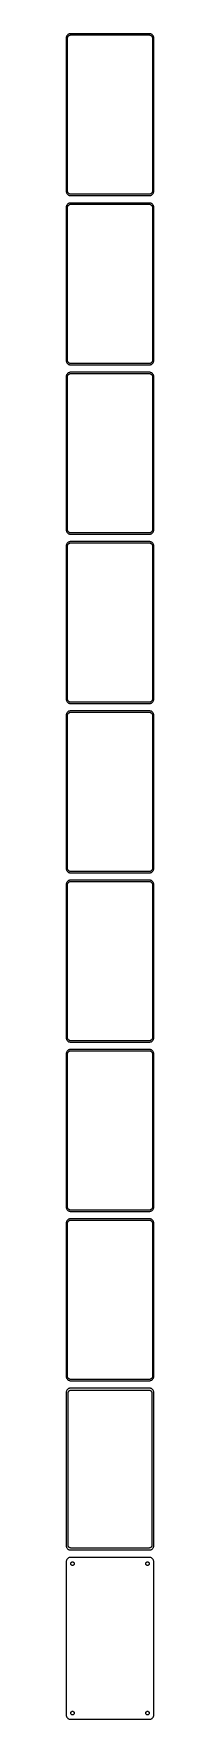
# Model space of a CAD drawing. Header units: metres. Extents: x -52 to 52, y 1943 to 3973.
import ezdxf

# ---------------------------------------------------------------- set-up
doc = ezdxf.new("R2010")
doc.units = ezdxf.units.M

msp = doc.modelspace()

# ---------------------------------------------------------------- linework, layer by layer
for p, q in [((-52.4606, 3969.13), (-52.5, 3968.5)), ((-52.5, 3968.5), (-52.5, 3783.5)), ((-52.3429, 3969.74), (-52.4606, 3969.13)), ((-52.1489, 3970.34), (-52.3429, 3969.74)), ((-51.8815, 3970.91), (-52.1489, 3970.34)), ((-51.5451, 3971.44), (-51.8815, 3970.91)), ((-51.1448, 3971.92), (-51.5451, 3971.44)), ((-50.6871, 3972.35), (-51.1448, 3971.92)), ((-51, 3968), (-50.9685, 3968.5)), ((-51, 3784), (-51, 3968)), ((-50.9685, 3968.5), (-50.8743, 3968.99)), ((-50.8743, 3968.99), (-50.7191, 3969.47)), ((-50.7191, 3969.47), (-50.5052, 3969.93)), ((-50.1791, 3972.72), (-50.6871, 3972.35)), ((-50.5052, 3969.93), (-50.2361, 3970.35)), ((-50.2361, 3970.35), (-49.9159, 3970.74)), ((-49.6289, 3973.02), (-50.1791, 3972.72)), ((-49.9159, 3970.74), (-49.5497, 3971.08)), ((-49.0451, 3973.26), (-49.6289, 3973.02)), ((-49.5497, 3971.08), (-49.1433, 3971.38)), ((-49.1433, 3971.38), (-48.7031, 3971.62)), ((-48.4369, 3973.41), (-49.0451, 3973.26)), ((-48.7031, 3971.62), (-48.2361, 3971.8)), ((-47.8139, 3973.49), (-48.4369, 3973.41)), ((-48.2361, 3971.8), (-47.7495, 3971.93)), ((47.8139, 3973.49), (-47.8139, 3973.49)), ((-47.7495, 3971.93), (-47.2512, 3971.99)), ((-47.2512, 3971.99), (47.2512, 3971.99)), ((47.2512, 3971.99), (47.7495, 3971.93)), ((47.7495, 3971.93), (48.2361, 3971.8)), ((48.4369, 3973.41), (47.8139, 3973.49)), ((48.2361, 3971.8), (48.7031, 3971.62)), ((49.0451, 3973.26), (48.4369, 3973.41)), ((48.7031, 3971.62), (49.1433, 3971.38)), ((49.6289, 3973.02), (49.0451, 3973.26)), ((49.1433, 3971.38), (49.5497, 3971.08)), ((49.5497, 3971.08), (49.9159, 3970.74)), ((50.1791, 3972.72), (49.6289, 3973.02)), ((49.9159, 3970.74), (50.2361, 3970.35)), ((50.6871, 3972.35), (50.1791, 3972.72)), ((50.2361, 3970.35), (50.5052, 3969.93)), ((50.5052, 3969.93), (50.7191, 3969.47)), ((51.1448, 3971.92), (50.6871, 3972.35)), ((50.7191, 3969.47), (50.8743, 3968.99)), ((50.8743, 3968.99), (50.9685, 3968.5)), ((50.9685, 3968.5), (51, 3968)), ((51, 3968), (51, 3784)), ((51.5451, 3971.44), (51.1448, 3971.92)), ((51.8815, 3970.91), (51.5451, 3971.44)), ((52.1489, 3970.34), (51.8815, 3970.91)), ((52.3429, 3969.74), (52.1489, 3970.34)), ((52.4606, 3969.13), (52.3429, 3969.74)), ((52.5, 3968.5), (52.4606, 3969.13)), ((52.5, 3783.5), (52.5, 3968.5)), ((-52.5, 3783.5), (-52.4606, 3782.87)), ((-52.4606, 3782.87), (-52.3429, 3782.26)), ((-52.3429, 3782.26), (-52.1489, 3781.66)), ((-52.1489, 3781.66), (-51.8815, 3781.09)), ((-51.8815, 3781.09), (-51.5451, 3780.56)), ((-51.5451, 3780.56), (-51.1448, 3780.08)), ((-51.1448, 3780.08), (-50.6871, 3779.65)), ((-50.9685, 3783.5), (-51, 3784)), ((-50.8743, 3783.01), (-50.9685, 3783.5)), ((-50.7191, 3782.53), (-50.8743, 3783.01)), ((-50.5052, 3782.07), (-50.7191, 3782.53)), ((-50.6871, 3779.65), (-50.1791, 3779.28)), ((-50.2361, 3781.65), (-50.5052, 3782.07)), ((-49.9159, 3781.26), (-50.2361, 3781.65)), ((-50.1791, 3779.28), (-49.6289, 3778.98)), ((-49.5497, 3780.92), (-49.9159, 3781.26)), ((-49.6289, 3778.98), (-49.0451, 3778.74)), ((-49.1433, 3780.62), (-49.5497, 3780.92)), ((-48.7031, 3780.38), (-49.1433, 3780.62)), ((-49.0451, 3778.74), (-48.4369, 3778.59)), ((-48.2361, 3780.2), (-48.7031, 3780.38)), ((-48.4369, 3778.59), (-47.8139, 3778.51)), ((-47.7495, 3780.07), (-48.2361, 3780.2)), ((-47.8139, 3778.51), (47.8139, 3778.51)), ((-47.2512, 3780.01), (-47.7495, 3780.07)), ((47.2512, 3780.01), (-47.2512, 3780.01)), ((47.7495, 3780.07), (47.2512, 3780.01)), ((48.2361, 3780.2), (47.7495, 3780.07)), ((47.8139, 3778.51), (48.4369, 3778.59)), ((48.7031, 3780.38), (48.2361, 3780.2)), ((48.4369, 3778.59), (49.0451, 3778.74)), ((49.1433, 3780.62), (48.7031, 3780.38)), ((49.0451, 3778.74), (49.6289, 3778.98)), ((49.5497, 3780.92), (49.1433, 3780.62)), ((49.9159, 3781.26), (49.5497, 3780.92)), ((49.6289, 3778.98), (50.1791, 3779.28)), ((50.2361, 3781.65), (49.9159, 3781.26)), ((50.1791, 3779.28), (50.6871, 3779.65)), ((50.5052, 3782.07), (50.2361, 3781.65)), ((50.7191, 3782.53), (50.5052, 3782.07)), ((50.6871, 3779.65), (51.1448, 3780.08)), ((50.8743, 3783.01), (50.7191, 3782.53)), ((50.9685, 3783.5), (50.8743, 3783.01)), ((51, 3784), (50.9685, 3783.5)), ((51.1448, 3780.08), (51.5451, 3780.56)), ((51.5451, 3780.56), (51.8815, 3781.09)), ((51.8815, 3781.09), (52.1489, 3781.66)), ((52.1489, 3781.66), (52.3429, 3782.26)), ((52.3429, 3782.26), (52.4606, 3782.87)), ((52.4606, 3782.87), (52.5, 3783.5)), ((-52.4606, 3765.13), (-52.5, 3764.5)), ((-52.5, 3764.5), (-52.5, 3579.5)), ((-52.3429, 3765.74), (-52.4606, 3765.13)), ((-52.1489, 3766.34), (-52.3429, 3765.74)), ((-51.8815, 3766.91), (-52.1489, 3766.34)), ((-51.5451, 3767.44), (-51.8815, 3766.91)), ((-51.1448, 3767.92), (-51.5451, 3767.44)), ((-50.6871, 3768.35), (-51.1448, 3767.92)), ((-51, 3764), (-50.9685, 3764.5)), ((-51, 3580), (-51, 3764)), ((-50.9685, 3764.5), (-50.8743, 3764.99)), ((-50.8743, 3764.99), (-50.7191, 3765.47)), ((-50.7191, 3765.47), (-50.5052, 3765.93)), ((-50.1791, 3768.72), (-50.6871, 3768.35)), ((-50.5052, 3765.93), (-50.2361, 3766.35)), ((-50.2361, 3766.35), (-49.9159, 3766.74)), ((-49.6289, 3769.02), (-50.1791, 3768.72)), ((-49.9159, 3766.74), (-49.5497, 3767.08)), ((-49.0451, 3769.26), (-49.6289, 3769.02)), ((-49.5497, 3767.08), (-49.1433, 3767.38)), ((-49.1433, 3767.38), (-48.7031, 3767.62)), ((-48.4369, 3769.41), (-49.0451, 3769.26)), ((-48.7031, 3767.62), (-48.2361, 3767.8)), ((-47.8139, 3769.49), (-48.4369, 3769.41)), ((-48.2361, 3767.8), (-47.7495, 3767.93)), ((47.8139, 3769.49), (-47.8139, 3769.49)), ((-47.7495, 3767.93), (-47.2512, 3767.99)), ((-47.2512, 3767.99), (47.2512, 3767.99)), ((47.2512, 3767.99), (47.7495, 3767.93)), ((47.7495, 3767.93), (48.2361, 3767.8)), ((48.4369, 3769.41), (47.8139, 3769.49)), ((48.2361, 3767.8), (48.7031, 3767.62)), ((49.0451, 3769.26), (48.4369, 3769.41)), ((48.7031, 3767.62), (49.1433, 3767.38)), ((49.6289, 3769.02), (49.0451, 3769.26)), ((49.1433, 3767.38), (49.5497, 3767.08)), ((49.5497, 3767.08), (49.9159, 3766.74)), ((50.1791, 3768.72), (49.6289, 3769.02)), ((49.9159, 3766.74), (50.2361, 3766.35)), ((50.6871, 3768.35), (50.1791, 3768.72)), ((50.2361, 3766.35), (50.5052, 3765.93)), ((50.5052, 3765.93), (50.7191, 3765.47)), ((51.1448, 3767.92), (50.6871, 3768.35)), ((50.7191, 3765.47), (50.8743, 3764.99)), ((50.8743, 3764.99), (50.9685, 3764.5)), ((50.9685, 3764.5), (51, 3764)), ((51, 3764), (51, 3580)), ((51.5451, 3767.44), (51.1448, 3767.92)), ((51.8815, 3766.91), (51.5451, 3767.44)), ((52.1489, 3766.34), (51.8815, 3766.91)), ((52.3429, 3765.74), (52.1489, 3766.34)), ((52.4606, 3765.13), (52.3429, 3765.74)), ((52.5, 3764.5), (52.4606, 3765.13)), ((52.5, 3579.5), (52.5, 3764.5)), ((-52.5, 3579.5), (-52.4606, 3578.87)), ((-52.4606, 3578.87), (-52.3429, 3578.26)), ((-52.3429, 3578.26), (-52.1489, 3577.66)), ((-52.1489, 3577.66), (-51.8815, 3577.09)), ((-51.8815, 3577.09), (-51.5451, 3576.56)), ((-51.5451, 3576.56), (-51.1448, 3576.08)), ((-51.1448, 3576.08), (-50.6871, 3575.65)), ((-50.9685, 3579.5), (-51, 3580)), ((-50.8743, 3579.01), (-50.9685, 3579.5)), ((-50.7191, 3578.53), (-50.8743, 3579.01)), ((-50.5052, 3578.07), (-50.7191, 3578.53)), ((-50.6871, 3575.65), (-50.1791, 3575.28)), ((-50.2361, 3577.65), (-50.5052, 3578.07)), ((-49.9159, 3577.26), (-50.2361, 3577.65)), ((-50.1791, 3575.28), (-49.6289, 3574.98)), ((-49.5497, 3576.92), (-49.9159, 3577.26)), ((-49.6289, 3574.98), (-49.0451, 3574.74)), ((-49.1433, 3576.62), (-49.5497, 3576.92)), ((-48.7031, 3576.38), (-49.1433, 3576.62)), ((-49.0451, 3574.74), (-48.4369, 3574.59)), ((-48.2361, 3576.2), (-48.7031, 3576.38)), ((-48.4369, 3574.59), (-47.8139, 3574.51)), ((-47.7495, 3576.07), (-48.2361, 3576.2)), ((-47.2512, 3576.01), (-47.7495, 3576.07)), ((47.2512, 3576.01), (-47.2512, 3576.01)), ((47.7495, 3576.07), (47.2512, 3576.01)), ((48.2361, 3576.2), (47.7495, 3576.07)), ((47.8139, 3574.51), (48.4369, 3574.59)), ((48.7031, 3576.38), (48.2361, 3576.2)), ((48.4369, 3574.59), (49.0451, 3574.74)), ((49.1433, 3576.62), (48.7031, 3576.38)), ((49.0451, 3574.74), (49.6289, 3574.98)), ((49.5497, 3576.92), (49.1433, 3576.62)), ((49.9159, 3577.26), (49.5497, 3576.92)), ((49.6289, 3574.98), (50.1791, 3575.28)), ((50.2361, 3577.65), (49.9159, 3577.26)), ((50.1791, 3575.28), (50.6871, 3575.65)), ((50.5052, 3578.07), (50.2361, 3577.65)), ((50.7191, 3578.53), (50.5052, 3578.07)), ((50.6871, 3575.65), (51.1448, 3576.08)), ((50.8743, 3579.01), (50.7191, 3578.53)), ((50.9685, 3579.5), (50.8743, 3579.01)), ((51, 3580), (50.9685, 3579.5)), ((51.1448, 3576.08), (51.5451, 3576.56)), ((51.5451, 3576.56), (51.8815, 3577.09)), ((51.8815, 3577.09), (52.1489, 3577.66)), ((52.1489, 3577.66), (52.3429, 3578.26)), ((52.3429, 3578.26), (52.4606, 3578.87)), ((52.4606, 3578.87), (52.5, 3579.5)), ((-52.4606, 3561.13), (-52.5, 3560.5)), ((-52.5, 3560.5), (-52.5, 3375.5)), ((-52.3429, 3561.74), (-52.4606, 3561.13)), ((-52.1489, 3562.34), (-52.3429, 3561.74)), ((-51.8815, 3562.91), (-52.1489, 3562.34)), ((-51.5451, 3563.44), (-51.8815, 3562.91)), ((-51.1448, 3563.92), (-51.5451, 3563.44)), ((-50.6871, 3564.35), (-51.1448, 3563.92)), ((-51, 3560), (-50.9685, 3560.5)), ((-51, 3376), (-51, 3560)), ((-50.9685, 3560.5), (-50.8743, 3560.99)), ((-50.8743, 3560.99), (-50.7191, 3561.47)), ((-50.7191, 3561.47), (-50.5052, 3561.93)), ((-50.1791, 3564.72), (-50.6871, 3564.35)), ((-50.5052, 3561.93), (-50.2361, 3562.35)), ((-50.2361, 3562.35), (-49.9159, 3562.74)), ((-49.6289, 3565.02), (-50.1791, 3564.72)), ((-49.9159, 3562.74), (-49.5497, 3563.08)), ((-49.0451, 3565.26), (-49.6289, 3565.02)), ((-49.5497, 3563.08), (-49.1433, 3563.38)), ((-49.1433, 3563.38), (-48.7031, 3563.62)), ((-48.4369, 3565.41), (-49.0451, 3565.26)), ((-48.7031, 3563.62), (-48.2361, 3563.8)), ((-47.8139, 3565.49), (-48.4369, 3565.41)), ((-48.2361, 3563.8), (-47.7495, 3563.93)), ((-47.8139, 3574.51), (47.8139, 3574.51)), ((47.8139, 3565.49), (-47.8139, 3565.49)), ((-47.7495, 3563.93), (-47.2512, 3563.99)), ((-47.2512, 3563.99), (47.2512, 3563.99)), ((47.2512, 3563.99), (47.7495, 3563.93)), ((47.7495, 3563.93), (48.2361, 3563.8)), ((48.4369, 3565.41), (47.8139, 3565.49)), ((48.2361, 3563.8), (48.7031, 3563.62)), ((49.0451, 3565.26), (48.4369, 3565.41)), ((48.7031, 3563.62), (49.1433, 3563.38)), ((49.6289, 3565.02), (49.0451, 3565.26)), ((49.1433, 3563.38), (49.5497, 3563.08)), ((49.5497, 3563.08), (49.9159, 3562.74)), ((50.1791, 3564.72), (49.6289, 3565.02)), ((49.9159, 3562.74), (50.2361, 3562.35)), ((50.6871, 3564.35), (50.1791, 3564.72)), ((50.2361, 3562.35), (50.5052, 3561.93)), ((50.5052, 3561.93), (50.7191, 3561.47)), ((51.1448, 3563.92), (50.6871, 3564.35)), ((50.7191, 3561.47), (50.8743, 3560.99)), ((50.8743, 3560.99), (50.9685, 3560.5)), ((50.9685, 3560.5), (51, 3560)), ((51, 3560), (51, 3376)), ((51.5451, 3563.44), (51.1448, 3563.92)), ((51.8815, 3562.91), (51.5451, 3563.44)), ((52.1489, 3562.34), (51.8815, 3562.91)), ((52.3429, 3561.74), (52.1489, 3562.34)), ((52.4606, 3561.13), (52.3429, 3561.74)), ((52.5, 3560.5), (52.4606, 3561.13)), ((52.5, 3375.5), (52.5, 3560.5)), ((-52.5, 3375.5), (-52.4606, 3374.87)), ((-52.4606, 3374.87), (-52.3429, 3374.26)), ((-52.3429, 3374.26), (-52.1489, 3373.66)), ((-52.1489, 3373.66), (-51.8815, 3373.09)), ((-51.8815, 3373.09), (-51.5451, 3372.56)), ((-51.5451, 3372.56), (-51.1448, 3372.08)), ((-51.1448, 3372.08), (-50.6871, 3371.65)), ((-50.9685, 3375.5), (-51, 3376)), ((-50.8743, 3375.01), (-50.9685, 3375.5)), ((-50.7191, 3374.53), (-50.8743, 3375.01)), ((-50.5052, 3374.07), (-50.7191, 3374.53)), ((-50.6871, 3371.65), (-50.1791, 3371.28)), ((-50.2361, 3373.65), (-50.5052, 3374.07)), ((-49.9159, 3373.26), (-50.2361, 3373.65)), ((-49.5497, 3372.92), (-49.9159, 3373.26)), ((-49.1433, 3372.62), (-49.5497, 3372.92)), ((-48.7031, 3372.38), (-49.1433, 3372.62)), ((-48.2361, 3372.2), (-48.7031, 3372.38)), ((-47.7495, 3372.07), (-48.2361, 3372.2)), ((-47.2512, 3372.01), (-47.7495, 3372.07)), ((47.2512, 3372.01), (-47.2512, 3372.01)), ((47.7495, 3372.07), (47.2512, 3372.01)), ((48.2361, 3372.2), (47.7495, 3372.07)), ((48.7031, 3372.38), (48.2361, 3372.2)), ((49.1433, 3372.62), (48.7031, 3372.38)), ((49.5497, 3372.92), (49.1433, 3372.62)), ((49.9159, 3373.26), (49.5497, 3372.92)), ((50.2361, 3373.65), (49.9159, 3373.26)), ((50.1791, 3371.28), (50.6871, 3371.65)), ((50.5052, 3374.07), (50.2361, 3373.65)), ((50.7191, 3374.53), (50.5052, 3374.07)), ((50.6871, 3371.65), (51.1448, 3372.08)), ((50.8743, 3375.01), (50.7191, 3374.53)), ((50.9685, 3375.5), (50.8743, 3375.01)), ((51, 3376), (50.9685, 3375.5)), ((51.1448, 3372.08), (51.5451, 3372.56)), ((51.5451, 3372.56), (51.8815, 3373.09)), ((51.8815, 3373.09), (52.1489, 3373.66)), ((52.1489, 3373.66), (52.3429, 3374.26)), ((52.3429, 3374.26), (52.4606, 3374.87)), ((52.4606, 3374.87), (52.5, 3375.5)), ((-52.4606, 3357.13), (-52.5, 3356.5)), ((-52.5, 3356.5), (-52.5, 3171.5)), ((-52.3429, 3357.74), (-52.4606, 3357.13)), ((-52.1489, 3358.34), (-52.3429, 3357.74)), ((-51.8815, 3358.91), (-52.1489, 3358.34)), ((-51.5451, 3359.44), (-51.8815, 3358.91)), ((-51.1448, 3359.92), (-51.5451, 3359.44)), ((-50.6871, 3360.35), (-51.1448, 3359.92)), ((-51, 3356), (-50.9685, 3356.5)), ((-51, 3172), (-51, 3356)), ((-50.9685, 3356.5), (-50.8743, 3356.99)), ((-50.8743, 3356.99), (-50.7191, 3357.47)), ((-50.7191, 3357.47), (-50.5052, 3357.93)), ((-50.1791, 3360.72), (-50.6871, 3360.35)), ((-50.5052, 3357.93), (-50.2361, 3358.35)), ((-50.2361, 3358.35), (-49.9159, 3358.74)), ((-50.1791, 3371.28), (-49.6289, 3370.98)), ((-49.6289, 3361.02), (-50.1791, 3360.72)), ((-49.9159, 3358.74), (-49.5497, 3359.08)), ((-49.6289, 3370.98), (-49.0451, 3370.74)), ((-49.0451, 3361.26), (-49.6289, 3361.02)), ((-49.5497, 3359.08), (-49.1433, 3359.38)), ((-49.1433, 3359.38), (-48.7031, 3359.62)), ((-49.0451, 3370.74), (-48.4369, 3370.59)), ((-48.4369, 3361.41), (-49.0451, 3361.26)), ((-48.7031, 3359.62), (-48.2361, 3359.8)), ((-48.4369, 3370.59), (-47.8139, 3370.51)), ((-47.8139, 3361.49), (-48.4369, 3361.41)), ((-48.2361, 3359.8), (-47.7495, 3359.93)), ((-47.8139, 3370.51), (47.8139, 3370.51)), ((47.8139, 3361.49), (-47.8139, 3361.49)), ((-47.7495, 3359.93), (-47.2512, 3359.99)), ((-47.2512, 3359.99), (47.2512, 3359.99)), ((47.2512, 3359.99), (47.7495, 3359.93)), ((47.7495, 3359.93), (48.2361, 3359.8)), ((47.8139, 3370.51), (48.4369, 3370.59)), ((48.4369, 3361.41), (47.8139, 3361.49)), ((48.2361, 3359.8), (48.7031, 3359.62)), ((48.4369, 3370.59), (49.0451, 3370.74)), ((49.0451, 3361.26), (48.4369, 3361.41)), ((48.7031, 3359.62), (49.1433, 3359.38)), ((49.0451, 3370.74), (49.6289, 3370.98)), ((49.6289, 3361.02), (49.0451, 3361.26)), ((49.1433, 3359.38), (49.5497, 3359.08)), ((49.5497, 3359.08), (49.9159, 3358.74)), ((49.6289, 3370.98), (50.1791, 3371.28)), ((50.1791, 3360.72), (49.6289, 3361.02)), ((49.9159, 3358.74), (50.2361, 3358.35)), ((50.6871, 3360.35), (50.1791, 3360.72)), ((50.2361, 3358.35), (50.5052, 3357.93)), ((50.5052, 3357.93), (50.7191, 3357.47)), ((51.1448, 3359.92), (50.6871, 3360.35)), ((50.7191, 3357.47), (50.8743, 3356.99)), ((50.8743, 3356.99), (50.9685, 3356.5)), ((50.9685, 3356.5), (51, 3356)), ((51, 3356), (51, 3172)), ((51.5451, 3359.44), (51.1448, 3359.92)), ((51.8815, 3358.91), (51.5451, 3359.44)), ((52.1489, 3358.34), (51.8815, 3358.91)), ((52.3429, 3357.74), (52.1489, 3358.34)), ((52.4606, 3357.13), (52.3429, 3357.74)), ((52.5, 3356.5), (52.4606, 3357.13)), ((52.5, 3171.5), (52.5, 3356.5)), ((-52.5, 3171.5), (-52.4606, 3170.87)), ((-52.4606, 3170.87), (-52.3429, 3170.26)), ((-52.3429, 3170.26), (-52.1489, 3169.66)), ((-52.1489, 3169.66), (-51.8815, 3169.09)), ((-51.8815, 3169.09), (-51.5451, 3168.56)), ((-51.5451, 3168.56), (-51.1448, 3168.08)), ((-50.9685, 3171.5), (-51, 3172)), ((-50.8743, 3171.01), (-50.9685, 3171.5)), ((-50.7191, 3170.53), (-50.8743, 3171.01)), ((-50.5052, 3170.07), (-50.7191, 3170.53)), ((-50.2361, 3169.65), (-50.5052, 3170.07)), ((-49.9159, 3169.26), (-50.2361, 3169.65)), ((-49.5497, 3168.92), (-49.9159, 3169.26)), ((-49.1433, 3168.62), (-49.5497, 3168.92)), ((-48.7031, 3168.38), (-49.1433, 3168.62)), ((-48.2361, 3168.2), (-48.7031, 3168.38)), ((48.7031, 3168.38), (48.2361, 3168.2)), ((49.1433, 3168.62), (48.7031, 3168.38)), ((49.5497, 3168.92), (49.1433, 3168.62)), ((49.9159, 3169.26), (49.5497, 3168.92)), ((50.2361, 3169.65), (49.9159, 3169.26)), ((50.5052, 3170.07), (50.2361, 3169.65)), ((50.7191, 3170.53), (50.5052, 3170.07)), ((50.8743, 3171.01), (50.7191, 3170.53)), ((50.9685, 3171.5), (50.8743, 3171.01)), ((51, 3172), (50.9685, 3171.5)), ((51.1448, 3168.08), (51.5451, 3168.56)), ((51.5451, 3168.56), (51.8815, 3169.09)), ((51.8815, 3169.09), (52.1489, 3169.66)), ((52.1489, 3169.66), (52.3429, 3170.26)), ((52.3429, 3170.26), (52.4606, 3170.87)), ((52.4606, 3170.87), (52.5, 3171.5)), ((-52.4606, 3153.13), (-52.5, 3152.5)), ((-52.5, 3152.5), (-52.5, 2967.5)), ((-52.3429, 3153.74), (-52.4606, 3153.13)), ((-52.1489, 3154.34), (-52.3429, 3153.74)), ((-51.8815, 3154.91), (-52.1489, 3154.34)), ((-51.5451, 3155.44), (-51.8815, 3154.91)), ((-51.1448, 3155.92), (-51.5451, 3155.44)), ((-51.1448, 3168.08), (-50.6871, 3167.65)), ((-50.6871, 3156.35), (-51.1448, 3155.92)), ((-51, 3152), (-50.9685, 3152.5)), ((-51, 2968), (-51, 3152)), ((-50.9685, 3152.5), (-50.8743, 3152.99)), ((-50.8743, 3152.99), (-50.7191, 3153.47)), ((-50.7191, 3153.47), (-50.5052, 3153.93)), ((-50.6871, 3167.65), (-50.1791, 3167.28)), ((-50.1791, 3156.72), (-50.6871, 3156.35)), ((-50.5052, 3153.93), (-50.2361, 3154.35)), ((-50.2361, 3154.35), (-49.9159, 3154.74)), ((-50.1791, 3167.28), (-49.6289, 3166.98)), ((-49.6289, 3157.02), (-50.1791, 3156.72)), ((-49.9159, 3154.74), (-49.5497, 3155.08)), ((-49.6289, 3166.98), (-49.0451, 3166.74)), ((-49.0451, 3157.26), (-49.6289, 3157.02)), ((-49.5497, 3155.08), (-49.1433, 3155.38)), ((-49.1433, 3155.38), (-48.7031, 3155.62)), ((-49.0451, 3166.74), (-48.4369, 3166.59)), ((-48.4369, 3157.41), (-49.0451, 3157.26)), ((-48.7031, 3155.62), (-48.2361, 3155.8)), ((-48.4369, 3166.59), (-47.8139, 3166.51)), ((-47.8139, 3157.49), (-48.4369, 3157.41)), ((-47.7495, 3168.07), (-48.2361, 3168.2)), ((-48.2361, 3155.8), (-47.7495, 3155.93)), ((-47.8139, 3166.51), (47.8139, 3166.51)), ((47.8139, 3157.49), (-47.8139, 3157.49)), ((-47.2512, 3168.01), (-47.7495, 3168.07)), ((-47.7495, 3155.93), (-47.2512, 3155.99)), ((47.2512, 3168.01), (-47.2512, 3168.01)), ((-47.2512, 3155.99), (47.2512, 3155.99)), ((47.7495, 3168.07), (47.2512, 3168.01)), ((47.2512, 3155.99), (47.7495, 3155.93)), ((48.2361, 3168.2), (47.7495, 3168.07)), ((47.7495, 3155.93), (48.2361, 3155.8)), ((47.8139, 3166.51), (48.4369, 3166.59)), ((48.4369, 3157.41), (47.8139, 3157.49)), ((48.2361, 3155.8), (48.7031, 3155.62)), ((48.4369, 3166.59), (49.0451, 3166.74)), ((49.0451, 3157.26), (48.4369, 3157.41)), ((48.7031, 3155.62), (49.1433, 3155.38)), ((49.0451, 3166.74), (49.6289, 3166.98)), ((49.6289, 3157.02), (49.0451, 3157.26)), ((49.1433, 3155.38), (49.5497, 3155.08)), ((49.5497, 3155.08), (49.9159, 3154.74)), ((49.6289, 3166.98), (50.1791, 3167.28)), ((50.1791, 3156.72), (49.6289, 3157.02)), ((49.9159, 3154.74), (50.2361, 3154.35)), ((50.1791, 3167.28), (50.6871, 3167.65)), ((50.6871, 3156.35), (50.1791, 3156.72)), ((50.2361, 3154.35), (50.5052, 3153.93)), ((50.5052, 3153.93), (50.7191, 3153.47)), ((50.6871, 3167.65), (51.1448, 3168.08)), ((51.1448, 3155.92), (50.6871, 3156.35)), ((50.7191, 3153.47), (50.8743, 3152.99)), ((50.8743, 3152.99), (50.9685, 3152.5)), ((50.9685, 3152.5), (51, 3152)), ((51, 3152), (51, 2968)), ((51.5451, 3155.44), (51.1448, 3155.92)), ((51.8815, 3154.91), (51.5451, 3155.44)), ((52.1489, 3154.34), (51.8815, 3154.91)), ((52.3429, 3153.74), (52.1489, 3154.34)), ((52.4606, 3153.13), (52.3429, 3153.74)), ((52.5, 3152.5), (52.4606, 3153.13)), ((52.5, 2967.5), (52.5, 3152.5)), ((-52.5, 2967.5), (-52.4606, 2966.87)), ((-52.4606, 2966.87), (-52.3429, 2966.26)), ((-52.3429, 2966.26), (-52.1489, 2965.66)), ((-52.1489, 2965.66), (-51.8815, 2965.09)), ((-50.9685, 2967.5), (-51, 2968)), ((-50.8743, 2967.01), (-50.9685, 2967.5)), ((-50.7191, 2966.53), (-50.8743, 2967.01)), ((-50.5052, 2966.07), (-50.7191, 2966.53)), ((-50.2361, 2965.65), (-50.5052, 2966.07)), ((-49.9159, 2965.26), (-50.2361, 2965.65)), ((-49.5497, 2964.92), (-49.9159, 2965.26)), ((49.9159, 2965.26), (49.5497, 2964.92)), ((50.2361, 2965.65), (49.9159, 2965.26)), ((50.5052, 2966.07), (50.2361, 2965.65)), ((50.7191, 2966.53), (50.5052, 2966.07)), ((50.8743, 2967.01), (50.7191, 2966.53)), ((50.9685, 2967.5), (50.8743, 2967.01)), ((51, 2968), (50.9685, 2967.5)), ((51.8815, 2965.09), (52.1489, 2965.66)), ((52.1489, 2965.66), (52.3429, 2966.26)), ((52.3429, 2966.26), (52.4606, 2966.87)), ((52.4606, 2966.87), (52.5, 2967.5)), ((-52.4606, 2949.13), (-52.5, 2948.5)), ((-52.5, 2948.5), (-52.5, 2763.5)), ((-52.3429, 2949.74), (-52.4606, 2949.13)), ((-52.1489, 2950.34), (-52.3429, 2949.74)), ((-51.8815, 2950.91), (-52.1489, 2950.34)), ((-51.8815, 2965.09), (-51.5451, 2964.56)), ((-51.5451, 2951.44), (-51.8815, 2950.91)), ((-51.5451, 2964.56), (-51.1448, 2964.08)), ((-51.1448, 2951.92), (-51.5451, 2951.44)), ((-51.1448, 2964.08), (-50.6871, 2963.65)), ((-50.6871, 2952.35), (-51.1448, 2951.92)), ((-51, 2948), (-50.9685, 2948.5)), ((-51, 2764), (-51, 2948)), ((-50.9685, 2948.5), (-50.8743, 2948.99)), ((-50.8743, 2948.99), (-50.7191, 2949.47)), ((-50.7191, 2949.47), (-50.5052, 2949.93)), ((-50.6871, 2963.65), (-50.1791, 2963.28)), ((-50.1791, 2952.72), (-50.6871, 2952.35)), ((-50.5052, 2949.93), (-50.2361, 2950.35)), ((-50.2361, 2950.35), (-49.9159, 2950.74)), ((-50.1791, 2963.28), (-49.6289, 2962.98)), ((-49.6289, 2953.02), (-50.1791, 2952.72)), ((-49.9159, 2950.74), (-49.5497, 2951.08)), ((-49.6289, 2962.98), (-49.0451, 2962.74)), ((-49.0451, 2953.26), (-49.6289, 2953.02)), ((-49.1433, 2964.62), (-49.5497, 2964.92)), ((-49.5497, 2951.08), (-49.1433, 2951.38)), ((-48.7031, 2964.38), (-49.1433, 2964.62)), ((-49.1433, 2951.38), (-48.7031, 2951.62)), ((-49.0451, 2962.74), (-48.4369, 2962.59)), ((-48.4369, 2953.41), (-49.0451, 2953.26)), ((-48.2361, 2964.2), (-48.7031, 2964.38)), ((-48.7031, 2951.62), (-48.2361, 2951.8)), ((-48.4369, 2962.59), (-47.8139, 2962.51)), ((-47.8139, 2953.49), (-48.4369, 2953.41)), ((-47.7495, 2964.07), (-48.2361, 2964.2)), ((-48.2361, 2951.8), (-47.7495, 2951.93)), ((-47.8139, 2962.51), (47.8139, 2962.51)), ((47.8139, 2953.49), (-47.8139, 2953.49)), ((-47.2512, 2964.01), (-47.7495, 2964.07)), ((-47.7495, 2951.93), (-47.2512, 2951.99)), ((47.2512, 2964.01), (-47.2512, 2964.01)), ((-47.2512, 2951.99), (47.2512, 2951.99)), ((47.7495, 2964.07), (47.2512, 2964.01)), ((47.2512, 2951.99), (47.7495, 2951.93)), ((48.2361, 2964.2), (47.7495, 2964.07)), ((47.7495, 2951.93), (48.2361, 2951.8)), ((47.8139, 2962.51), (48.4369, 2962.59)), ((48.4369, 2953.41), (47.8139, 2953.49)), ((48.7031, 2964.38), (48.2361, 2964.2)), ((48.2361, 2951.8), (48.7031, 2951.62)), ((48.4369, 2962.59), (49.0451, 2962.74)), ((49.0451, 2953.26), (48.4369, 2953.41)), ((49.1433, 2964.62), (48.7031, 2964.38)), ((48.7031, 2951.62), (49.1433, 2951.38)), ((49.0451, 2962.74), (49.6289, 2962.98)), ((49.6289, 2953.02), (49.0451, 2953.26)), ((49.5497, 2964.92), (49.1433, 2964.62)), ((49.1433, 2951.38), (49.5497, 2951.08)), ((49.5497, 2951.08), (49.9159, 2950.74)), ((49.6289, 2962.98), (50.1791, 2963.28)), ((50.1791, 2952.72), (49.6289, 2953.02)), ((49.9159, 2950.74), (50.2361, 2950.35)), ((50.1791, 2963.28), (50.6871, 2963.65)), ((50.6871, 2952.35), (50.1791, 2952.72)), ((50.2361, 2950.35), (50.5052, 2949.93)), ((50.5052, 2949.93), (50.7191, 2949.47)), ((50.6871, 2963.65), (51.1448, 2964.08)), ((51.1448, 2951.92), (50.6871, 2952.35)), ((50.7191, 2949.47), (50.8743, 2948.99)), ((50.8743, 2948.99), (50.9685, 2948.5)), ((50.9685, 2948.5), (51, 2948)), ((51, 2948), (51, 2764)), ((51.1448, 2964.08), (51.5451, 2964.56)), ((51.5451, 2951.44), (51.1448, 2951.92)), ((51.5451, 2964.56), (51.8815, 2965.09)), ((51.8815, 2950.91), (51.5451, 2951.44)), ((52.1489, 2950.34), (51.8815, 2950.91)), ((52.3429, 2949.74), (52.1489, 2950.34)), ((52.4606, 2949.13), (52.3429, 2949.74)), ((52.5, 2948.5), (52.4606, 2949.13)), ((52.5, 2763.5), (52.5, 2948.5)), ((-52.5, 2763.5), (-52.4606, 2762.87)), ((-52.4606, 2762.87), (-52.3429, 2762.26)), ((-52.3429, 2762.26), (-52.1489, 2761.66)), ((-50.9685, 2763.5), (-51, 2764)), ((-50.8743, 2763.01), (-50.9685, 2763.5)), ((-50.7191, 2762.53), (-50.8743, 2763.01)), ((-50.5052, 2762.07), (-50.7191, 2762.53)), ((50.7191, 2762.53), (50.5052, 2762.07)), ((50.8743, 2763.01), (50.7191, 2762.53)), ((50.9685, 2763.5), (50.8743, 2763.01)), ((51, 2764), (50.9685, 2763.5)), ((52.1489, 2761.66), (52.3429, 2762.26)), ((52.3429, 2762.26), (52.4606, 2762.87)), ((52.4606, 2762.87), (52.5, 2763.5)), ((-52.4606, 2745.13), (-52.5, 2744.5)), ((-52.5, 2744.5), (-52.5, 2559.5)), ((-52.3429, 2745.74), (-52.4606, 2745.13)), ((-52.1489, 2746.34), (-52.3429, 2745.74)), ((-52.1489, 2761.66), (-51.8815, 2761.09)), ((-51.8815, 2746.91), (-52.1489, 2746.34)), ((-51.8815, 2761.09), (-51.5451, 2760.56)), ((-51.5451, 2747.44), (-51.8815, 2746.91)), ((-51.5451, 2760.56), (-51.1448, 2760.08)), ((-51.1448, 2747.92), (-51.5451, 2747.44)), ((-51.1448, 2760.08), (-50.6871, 2759.65)), ((-50.6871, 2748.35), (-51.1448, 2747.92)), ((-51, 2744), (-50.9685, 2744.5)), ((-51, 2560), (-51, 2744)), ((-50.9685, 2744.5), (-50.8743, 2744.99)), ((-50.8743, 2744.99), (-50.7191, 2745.47)), ((-50.7191, 2745.47), (-50.5052, 2745.93)), ((-50.6871, 2759.65), (-50.1791, 2759.28)), ((-50.1791, 2748.72), (-50.6871, 2748.35)), ((-50.2361, 2761.65), (-50.5052, 2762.07)), ((-50.5052, 2745.93), (-50.2361, 2746.35)), ((-49.9159, 2761.26), (-50.2361, 2761.65)), ((-50.2361, 2746.35), (-49.9159, 2746.74)), ((-50.1791, 2759.28), (-49.6289, 2758.98)), ((-49.6289, 2749.02), (-50.1791, 2748.72)), ((-49.5497, 2760.92), (-49.9159, 2761.26)), ((-49.9159, 2746.74), (-49.5497, 2747.08)), ((-49.6289, 2758.98), (-49.0451, 2758.74)), ((-49.0451, 2749.26), (-49.6289, 2749.02)), ((-49.1433, 2760.62), (-49.5497, 2760.92)), ((-49.5497, 2747.08), (-49.1433, 2747.38)), ((-48.7031, 2760.38), (-49.1433, 2760.62)), ((-49.1433, 2747.38), (-48.7031, 2747.62)), ((-49.0451, 2758.74), (-48.4369, 2758.59)), ((-48.4369, 2749.41), (-49.0451, 2749.26)), ((-48.2361, 2760.2), (-48.7031, 2760.38)), ((-48.7031, 2747.62), (-48.2361, 2747.8)), ((-48.4369, 2758.59), (-47.8139, 2758.51)), ((-47.8139, 2749.49), (-48.4369, 2749.41)), ((-47.7495, 2760.07), (-48.2361, 2760.2)), ((-48.2361, 2747.8), (-47.7495, 2747.93)), ((-47.8139, 2758.51), (47.8139, 2758.51)), ((47.8139, 2749.49), (-47.8139, 2749.49)), ((-47.2512, 2760.01), (-47.7495, 2760.07)), ((-47.7495, 2747.93), (-47.2512, 2747.99)), ((47.2512, 2760.01), (-47.2512, 2760.01)), ((-47.2512, 2747.99), (47.2512, 2747.99)), ((47.7495, 2760.07), (47.2512, 2760.01)), ((47.2512, 2747.99), (47.7495, 2747.93)), ((48.2361, 2760.2), (47.7495, 2760.07)), ((47.7495, 2747.93), (48.2361, 2747.8)), ((47.8139, 2758.51), (48.4369, 2758.59)), ((48.4369, 2749.41), (47.8139, 2749.49)), ((48.7031, 2760.38), (48.2361, 2760.2)), ((48.2361, 2747.8), (48.7031, 2747.62)), ((48.4369, 2758.59), (49.0451, 2758.74)), ((49.0451, 2749.26), (48.4369, 2749.41)), ((49.1433, 2760.62), (48.7031, 2760.38)), ((48.7031, 2747.62), (49.1433, 2747.38)), ((49.0451, 2758.74), (49.6289, 2758.98)), ((49.6289, 2749.02), (49.0451, 2749.26)), ((49.5497, 2760.92), (49.1433, 2760.62)), ((49.1433, 2747.38), (49.5497, 2747.08)), ((49.9159, 2761.26), (49.5497, 2760.92)), ((49.5497, 2747.08), (49.9159, 2746.74)), ((49.6289, 2758.98), (50.1791, 2759.28)), ((50.1791, 2748.72), (49.6289, 2749.02)), ((50.2361, 2761.65), (49.9159, 2761.26)), ((49.9159, 2746.74), (50.2361, 2746.35)), ((50.1791, 2759.28), (50.6871, 2759.65)), ((50.6871, 2748.35), (50.1791, 2748.72)), ((50.5052, 2762.07), (50.2361, 2761.65)), ((50.2361, 2746.35), (50.5052, 2745.93)), ((50.5052, 2745.93), (50.7191, 2745.47)), ((50.6871, 2759.65), (51.1448, 2760.08)), ((51.1448, 2747.92), (50.6871, 2748.35)), ((50.7191, 2745.47), (50.8743, 2744.99)), ((50.8743, 2744.99), (50.9685, 2744.5)), ((50.9685, 2744.5), (51, 2744)), ((51, 2744), (51, 2560)), ((51.1448, 2760.08), (51.5451, 2760.56)), ((51.5451, 2747.44), (51.1448, 2747.92)), ((51.5451, 2760.56), (51.8815, 2761.09)), ((51.8815, 2746.91), (51.5451, 2747.44)), ((51.8815, 2761.09), (52.1489, 2761.66)), ((52.1489, 2746.34), (51.8815, 2746.91)), ((52.3429, 2745.74), (52.1489, 2746.34)), ((52.4606, 2745.13), (52.3429, 2745.74)), ((52.5, 2744.5), (52.4606, 2745.13)), ((52.5, 2559.5), (52.5, 2744.5)), ((-52.5, 2559.5), (-52.4606, 2558.87)), ((-50.9685, 2559.5), (-51, 2560)), ((-50.8743, 2559.01), (-50.9685, 2559.5)), ((50.9685, 2559.5), (50.8743, 2559.01)), ((51, 2560), (50.9685, 2559.5)), ((52.4606, 2558.87), (52.5, 2559.5)), ((-52.4606, 2541.13), (-52.5, 2540.5)), ((-52.5, 2540.5), (-52.5, 2355.5)), ((-52.4606, 2558.87), (-52.3429, 2558.26)), ((-52.3429, 2541.74), (-52.4606, 2541.13)), ((-52.3429, 2558.26), (-52.1489, 2557.66)), ((-52.1489, 2542.34), (-52.3429, 2541.74)), ((-52.1489, 2557.66), (-51.8815, 2557.09)), ((-51.8815, 2542.91), (-52.1489, 2542.34)), ((-51.8815, 2557.09), (-51.5451, 2556.56)), ((-51.5451, 2543.44), (-51.8815, 2542.91)), ((-51.5451, 2556.56), (-51.1448, 2556.08)), ((-51.1448, 2543.92), (-51.5451, 2543.44)), ((-51.1448, 2556.08), (-50.6871, 2555.65)), ((-50.6871, 2544.35), (-51.1448, 2543.92)), ((-51, 2540), (-50.9685, 2540.5)), ((-51, 2356), (-51, 2540)), ((-50.9685, 2540.5), (-50.8743, 2540.99)), ((-50.7191, 2558.53), (-50.8743, 2559.01)), ((-50.8743, 2540.99), (-50.7191, 2541.47)), ((-50.5052, 2558.07), (-50.7191, 2558.53)), ((-50.7191, 2541.47), (-50.5052, 2541.93)), ((-50.6871, 2555.65), (-50.1791, 2555.28)), ((-50.1791, 2544.72), (-50.6871, 2544.35)), ((-50.2361, 2557.65), (-50.5052, 2558.07)), ((-50.5052, 2541.93), (-50.2361, 2542.35)), ((-49.9159, 2557.26), (-50.2361, 2557.65)), ((-50.2361, 2542.35), (-49.9159, 2542.74)), ((-50.1791, 2555.28), (-49.6289, 2554.98)), ((-49.6289, 2545.02), (-50.1791, 2544.72)), ((-49.5497, 2556.92), (-49.9159, 2557.26)), ((-49.9159, 2542.74), (-49.5497, 2543.08)), ((-49.6289, 2554.98), (-49.0451, 2554.74)), ((-49.0451, 2545.26), (-49.6289, 2545.02)), ((-49.1433, 2556.62), (-49.5497, 2556.92)), ((-49.5497, 2543.08), (-49.1433, 2543.38)), ((-48.7031, 2556.38), (-49.1433, 2556.62)), ((-49.1433, 2543.38), (-48.7031, 2543.62)), ((-49.0451, 2554.74), (-48.4369, 2554.59)), ((-48.4369, 2545.41), (-49.0451, 2545.26)), ((-48.2361, 2556.2), (-48.7031, 2556.38)), ((-48.7031, 2543.62), (-48.2361, 2543.8)), ((-48.4369, 2554.59), (-47.8139, 2554.51)), ((-47.8139, 2545.49), (-48.4369, 2545.41)), ((-47.7495, 2556.07), (-48.2361, 2556.2)), ((-48.2361, 2543.8), (-47.7495, 2543.93)), ((-47.8139, 2554.51), (47.8139, 2554.51)), ((47.8139, 2545.49), (-47.8139, 2545.49)), ((-47.2512, 2556.01), (-47.7495, 2556.07)), ((-47.7495, 2543.93), (-47.2512, 2543.99)), ((47.2512, 2556.01), (-47.2512, 2556.01)), ((-47.2512, 2543.99), (47.2512, 2543.99)), ((47.7495, 2556.07), (47.2512, 2556.01)), ((47.2512, 2543.99), (47.7495, 2543.93)), ((48.2361, 2556.2), (47.7495, 2556.07)), ((47.7495, 2543.93), (48.2361, 2543.8)), ((47.8139, 2554.51), (48.4369, 2554.59)), ((48.4369, 2545.41), (47.8139, 2545.49)), ((48.7031, 2556.38), (48.2361, 2556.2)), ((48.2361, 2543.8), (48.7031, 2543.62)), ((48.4369, 2554.59), (49.0451, 2554.74)), ((49.0451, 2545.26), (48.4369, 2545.41)), ((49.1433, 2556.62), (48.7031, 2556.38)), ((48.7031, 2543.62), (49.1433, 2543.38)), ((49.0451, 2554.74), (49.6289, 2554.98)), ((49.6289, 2545.02), (49.0451, 2545.26)), ((49.5497, 2556.92), (49.1433, 2556.62)), ((49.1433, 2543.38), (49.5497, 2543.08)), ((49.9159, 2557.26), (49.5497, 2556.92)), ((49.5497, 2543.08), (49.9159, 2542.74)), ((49.6289, 2554.98), (50.1791, 2555.28)), ((50.1791, 2544.72), (49.6289, 2545.02)), ((50.2361, 2557.65), (49.9159, 2557.26)), ((49.9159, 2542.74), (50.2361, 2542.35)), ((50.1791, 2555.28), (50.6871, 2555.65)), ((50.6871, 2544.35), (50.1791, 2544.72)), ((50.5052, 2558.07), (50.2361, 2557.65)), ((50.2361, 2542.35), (50.5052, 2541.93)), ((50.7191, 2558.53), (50.5052, 2558.07)), ((50.5052, 2541.93), (50.7191, 2541.47)), ((50.6871, 2555.65), (51.1448, 2556.08)), ((51.1448, 2543.92), (50.6871, 2544.35)), ((50.8743, 2559.01), (50.7191, 2558.53)), ((50.7191, 2541.47), (50.8743, 2540.99)), ((50.8743, 2540.99), (50.9685, 2540.5)), ((50.9685, 2540.5), (51, 2540)), ((51, 2540), (51, 2356)), ((51.1448, 2556.08), (51.5451, 2556.56)), ((51.5451, 2543.44), (51.1448, 2543.92)), ((51.5451, 2556.56), (51.8815, 2557.09)), ((51.8815, 2542.91), (51.5451, 2543.44)), ((51.8815, 2557.09), (52.1489, 2557.66)), ((52.1489, 2542.34), (51.8815, 2542.91)), ((52.1489, 2557.66), (52.3429, 2558.26)), ((52.3429, 2541.74), (52.1489, 2542.34)), ((52.3429, 2558.26), (52.4606, 2558.87)), ((52.4606, 2541.13), (52.3429, 2541.74)), ((52.5, 2540.5), (52.4606, 2541.13)), ((52.5, 2355.5), (52.5, 2540.5)), ((-50.9685, 2355.5), (-51, 2356)), ((51, 2356), (50.9685, 2355.5)), ((-52.5, 2355.5), (-52.4606, 2354.87)), ((-52.4606, 2337.13), (-52.5, 2336.5)), ((-52.5, 2336.5), (-52.5, 2151.5)), ((-52.4606, 2354.87), (-52.3429, 2354.26)), ((-52.3429, 2337.74), (-52.4606, 2337.13)), ((-52.3429, 2354.26), (-52.1489, 2353.66)), ((-52.1489, 2338.34), (-52.3429, 2337.74)), ((-52.1489, 2353.66), (-51.8815, 2353.09)), ((-51.8815, 2338.91), (-52.1489, 2338.34)), ((-51.8815, 2353.09), (-51.5451, 2352.56)), ((-51.5451, 2339.44), (-51.8815, 2338.91)), ((-51.5451, 2352.56), (-51.1448, 2352.08)), ((-51.1448, 2339.92), (-51.5451, 2339.44)), ((-51.1448, 2352.08), (-50.6871, 2351.65)), ((-50.6871, 2340.35), (-51.1448, 2339.92)), ((-50.8743, 2355.01), (-50.9685, 2355.5)), ((-50.7191, 2354.53), (-50.8743, 2355.01)), ((-50.5052, 2354.07), (-50.7191, 2354.53)), ((-50.6871, 2351.65), (-50.1791, 2351.28)), ((-50.1791, 2340.72), (-50.6871, 2340.35)), ((-50.2361, 2353.65), (-50.5052, 2354.07)), ((-49.9159, 2353.26), (-50.2361, 2353.65)), ((-50.1791, 2351.28), (-49.6289, 2350.98)), ((-49.6289, 2341.02), (-50.1791, 2340.72)), ((-50.1129, 2336), (-50.0884, 2336.39)), ((-50.1129, 2152), (-50.1129, 2336)), ((-50.0884, 2336.39), (-50.0151, 2336.77)), ((-50.0151, 2336.77), (-49.8943, 2337.15)), ((-49.5497, 2352.92), (-49.9159, 2353.26)), ((-49.8943, 2337.15), (-49.7279, 2337.5)), ((-49.7279, 2337.5), (-49.5184, 2337.83)), ((-49.6289, 2350.98), (-49.0451, 2350.74)), ((-49.0451, 2341.26), (-49.6289, 2341.02)), ((-49.1433, 2352.62), (-49.5497, 2352.92)), ((-49.5184, 2337.83), (-49.2692, 2338.13)), ((-49.2692, 2338.13), (-48.9842, 2338.4)), ((-48.7031, 2352.38), (-49.1433, 2352.62)), ((-49.0451, 2350.74), (-48.4369, 2350.59)), ((-48.4369, 2341.41), (-49.0451, 2341.26)), ((-48.9842, 2338.4), (-48.668, 2338.63)), ((-48.2361, 2352.2), (-48.7031, 2352.38)), ((-48.668, 2338.63), (-48.3254, 2338.82)), ((-48.4369, 2350.59), (-47.8139, 2350.51)), ((-47.8139, 2341.49), (-48.4369, 2341.41)), ((-48.3254, 2338.82), (-47.9619, 2338.96)), ((-47.7495, 2352.07), (-48.2361, 2352.2)), ((-47.9619, 2338.96), (-47.5833, 2339.06)), ((-47.8139, 2350.51), (47.8139, 2350.51)), ((47.8139, 2341.49), (-47.8139, 2341.49)), ((-47.2512, 2352.01), (-47.7495, 2352.07)), ((-47.5833, 2339.06), (-47.1954, 2339.11)), ((47.2512, 2352.01), (-47.2512, 2352.01)), ((-47.1954, 2339.11), (47.1954, 2339.11)), ((47.1954, 2339.11), (47.5833, 2339.06)), ((47.7495, 2352.07), (47.2512, 2352.01)), ((47.5833, 2339.06), (47.9619, 2338.96)), ((48.2361, 2352.2), (47.7495, 2352.07)), ((47.8139, 2350.51), (48.4369, 2350.59)), ((48.4369, 2341.41), (47.8139, 2341.49)), ((47.9619, 2338.96), (48.3254, 2338.82)), ((48.7031, 2352.38), (48.2361, 2352.2)), ((48.3254, 2338.82), (48.668, 2338.63)), ((48.4369, 2350.59), (49.0451, 2350.74)), ((49.0451, 2341.26), (48.4369, 2341.41)), ((48.668, 2338.63), (48.9842, 2338.4)), ((49.1433, 2352.62), (48.7031, 2352.38)), ((48.9842, 2338.4), (49.2692, 2338.13)), ((49.0451, 2350.74), (49.6289, 2350.98)), ((49.6289, 2341.02), (49.0451, 2341.26)), ((49.5497, 2352.92), (49.1433, 2352.62)), ((49.2692, 2338.13), (49.5184, 2337.83)), ((49.5184, 2337.83), (49.7279, 2337.5)), ((49.9159, 2353.26), (49.5497, 2352.92)), ((49.6289, 2350.98), (50.1791, 2351.28)), ((50.1791, 2340.72), (49.6289, 2341.02)), ((49.7279, 2337.5), (49.8943, 2337.15)), ((49.8943, 2337.15), (50.0151, 2336.77)), ((50.2361, 2353.65), (49.9159, 2353.26)), ((50.0151, 2336.77), (50.0884, 2336.39)), ((50.0884, 2336.39), (50.1129, 2336)), ((50.1129, 2336), (50.1129, 2152)), ((50.1791, 2351.28), (50.6871, 2351.65)), ((50.6871, 2340.35), (50.1791, 2340.72)), ((50.5052, 2354.07), (50.2361, 2353.65)), ((50.7191, 2354.53), (50.5052, 2354.07)), ((50.6871, 2351.65), (51.1448, 2352.08)), ((51.1448, 2339.92), (50.6871, 2340.35)), ((50.8743, 2355.01), (50.7191, 2354.53)), ((50.9685, 2355.5), (50.8743, 2355.01)), ((51.1448, 2352.08), (51.5451, 2352.56)), ((51.5451, 2339.44), (51.1448, 2339.92)), ((51.5451, 2352.56), (51.8815, 2353.09)), ((51.8815, 2338.91), (51.5451, 2339.44)), ((51.8815, 2353.09), (52.1489, 2353.66)), ((52.1489, 2338.34), (51.8815, 2338.91)), ((52.1489, 2353.66), (52.3429, 2354.26)), ((52.3429, 2337.74), (52.1489, 2338.34)), ((52.3429, 2354.26), (52.4606, 2354.87)), ((52.4606, 2337.13), (52.3429, 2337.74)), ((52.4606, 2354.87), (52.5, 2355.5)), ((52.5, 2336.5), (52.4606, 2337.13)), ((52.5, 2151.5), (52.5, 2336.5)), ((-52.5, 2151.5), (-52.4606, 2150.87)), ((-52.4606, 2133.13), (-52.5, 2132.5)), ((-52.4606, 2150.87), (-52.3429, 2150.26)), ((-52.3429, 2133.74), (-52.4606, 2133.13)), ((-52.3429, 2150.26), (-52.1489, 2149.66)), ((-52.1489, 2134.34), (-52.3429, 2133.74)), ((-52.1489, 2149.66), (-51.8815, 2149.09)), ((-51.8815, 2134.91), (-52.1489, 2134.34)), ((-51.8815, 2149.09), (-51.5451, 2148.56)), ((-51.5451, 2135.44), (-51.8815, 2134.91)), ((-51.5451, 2148.56), (-51.1448, 2148.08)), ((-51.1448, 2135.92), (-51.5451, 2135.44)), ((-51.1448, 2148.08), (-50.6871, 2147.65)), ((-50.6871, 2136.35), (-51.1448, 2135.92)), ((-50.6871, 2147.65), (-50.1791, 2147.28)), ((-50.1791, 2136.72), (-50.6871, 2136.35)), ((-50.1791, 2147.28), (-49.6289, 2146.98)), ((-49.6289, 2137.02), (-50.1791, 2136.72)), ((-50.0884, 2151.61), (-50.1129, 2152)), ((-50.0151, 2151.23), (-50.0884, 2151.61)), ((-49.8943, 2150.85), (-50.0151, 2151.23)), ((-49.7279, 2150.5), (-49.8943, 2150.85)), ((-49.5184, 2150.17), (-49.7279, 2150.5)), ((-49.6289, 2146.98), (-49.0451, 2146.74)), ((-49.0451, 2137.26), (-49.6289, 2137.02)), ((-49.2692, 2149.87), (-49.5184, 2150.17)), ((-48.9842, 2149.6), (-49.2692, 2149.87)), ((-49.0451, 2146.74), (-48.4369, 2146.59)), ((-48.4369, 2137.41), (-49.0451, 2137.26)), ((-48.668, 2149.37), (-48.9842, 2149.6)), ((-48.3254, 2149.18), (-48.668, 2149.37)), ((-48.4369, 2146.59), (-47.8139, 2146.51)), ((-47.8139, 2137.49), (-48.4369, 2137.41)), ((-47.9619, 2149.04), (-48.3254, 2149.18)), ((-47.5833, 2148.94), (-47.9619, 2149.04)), ((-47.8139, 2146.51), (47.8139, 2146.51)), ((47.8139, 2137.49), (-47.8139, 2137.49)), ((-47.1954, 2148.89), (-47.5833, 2148.94)), ((47.1954, 2148.89), (-47.1954, 2148.89)), ((47.5833, 2148.94), (47.1954, 2148.89)), ((47.9619, 2149.04), (47.5833, 2148.94)), ((47.8139, 2146.51), (48.4369, 2146.59)), ((48.4369, 2137.41), (47.8139, 2137.49)), ((48.3254, 2149.18), (47.9619, 2149.04)), ((48.668, 2149.37), (48.3254, 2149.18)), ((48.4369, 2146.59), (49.0451, 2146.74)), ((49.0451, 2137.26), (48.4369, 2137.41)), ((48.9842, 2149.6), (48.668, 2149.37)), ((49.2692, 2149.87), (48.9842, 2149.6)), ((49.0451, 2146.74), (49.6289, 2146.98)), ((49.6289, 2137.02), (49.0451, 2137.26)), ((49.5184, 2150.17), (49.2692, 2149.87)), ((49.7279, 2150.5), (49.5184, 2150.17)), ((49.6289, 2146.98), (50.1791, 2147.28)), ((50.1791, 2136.72), (49.6289, 2137.02)), ((49.8943, 2150.85), (49.7279, 2150.5)), ((50.0151, 2151.23), (49.8943, 2150.85)), ((50.0884, 2151.61), (50.0151, 2151.23)), ((50.1129, 2152), (50.0884, 2151.61)), ((50.1791, 2147.28), (50.6871, 2147.65)), ((50.6871, 2136.35), (50.1791, 2136.72)), ((50.6871, 2147.65), (51.1448, 2148.08)), ((51.1448, 2135.92), (50.6871, 2136.35)), ((51.1448, 2148.08), (51.5451, 2148.56)), ((51.5451, 2135.44), (51.1448, 2135.92)), ((51.5451, 2148.56), (51.8815, 2149.09)), ((51.8815, 2134.91), (51.5451, 2135.44)), ((51.8815, 2149.09), (52.1489, 2149.66)), ((52.1489, 2134.34), (51.8815, 2134.91)), ((52.1489, 2149.66), (52.3429, 2150.26)), ((52.3429, 2133.74), (52.1489, 2134.34)), ((52.3429, 2150.26), (52.4606, 2150.87)), ((52.4606, 2133.13), (52.3429, 2133.74)), ((52.4606, 2150.87), (52.5, 2151.5)), ((52.5, 2132.5), (52.4606, 2133.13)), ((-52.5, 2132.5), (-52.5, 1947.5)), ((-47.1353, 2130), (-47.1185, 2130.27)), ((-47.1185, 2129.73), (-47.1353, 2130)), ((-47.1185, 2130.27), (-47.0682, 2130.53)), ((-47.0682, 2129.47), (-47.1185, 2129.73)), ((-47.0682, 2130.53), (-46.9853, 2130.79)), ((-46.9853, 2129.21), (-47.0682, 2129.47)), ((-46.9853, 2130.79), (-46.8712, 2131.03)), ((-46.8712, 2128.97), (-46.9853, 2129.21)), ((-46.8712, 2131.03), (-46.7275, 2131.26)), ((-46.7275, 2128.74), (-46.8712, 2128.97)), ((-46.7275, 2131.26), (-46.5565, 2131.46)), ((-46.5565, 2128.54), (-46.7275, 2128.74)), ((-46.5565, 2131.46), (-46.3611, 2131.65)), ((-46.3611, 2128.35), (-46.5565, 2128.54)), ((-46.3611, 2131.65), (-46.1441, 2131.8)), ((-46.1441, 2128.2), (-46.3611, 2128.35)), ((-46.1441, 2131.8), (-45.9092, 2131.93)), ((-45.9092, 2128.07), (-46.1441, 2128.2)), ((-45.9092, 2131.93), (-45.6598, 2132.03)), ((-45.6598, 2127.97), (-45.9092, 2128.07)), ((-45.6598, 2132.03), (-45.4001, 2132.1)), ((-45.4001, 2127.9), (-45.6598, 2127.97)), ((-45.4001, 2132.1), (-45.1341, 2132.13)), ((-45.1341, 2127.87), (-45.4001, 2127.9)), ((-45.1341, 2132.13), (-44.8659, 2132.13)), ((-44.8659, 2127.87), (-45.1341, 2127.87)), ((-44.8659, 2132.13), (-44.5999, 2132.1)), ((-44.5999, 2127.9), (-44.8659, 2127.87)), ((-44.5999, 2132.1), (-44.3401, 2132.03)), ((-44.3401, 2127.97), (-44.5999, 2127.9)), ((-44.3401, 2132.03), (-44.0908, 2131.93)), ((-44.0908, 2128.07), (-44.3401, 2127.97)), ((-44.0908, 2131.93), (-43.8559, 2131.8)), ((-43.8559, 2128.2), (-44.0908, 2128.07)), ((-43.8559, 2131.8), (-43.6389, 2131.65)), ((-43.6389, 2128.35), (-43.8559, 2128.2)), ((-43.6389, 2131.65), (-43.4434, 2131.46)), ((-43.4434, 2128.54), (-43.6389, 2128.35)), ((-43.4434, 2131.46), (-43.2725, 2131.26)), ((-43.2725, 2128.74), (-43.4434, 2128.54)), ((-43.2725, 2131.26), (-43.1288, 2131.03)), ((-43.1288, 2128.97), (-43.2725, 2128.74)), ((-43.1288, 2131.03), (-43.0146, 2130.79)), ((-43.0146, 2129.21), (-43.1288, 2128.97)), ((-43.0146, 2130.79), (-42.9318, 2130.53)), ((-42.9318, 2129.47), (-43.0146, 2129.21)), ((-42.9318, 2130.53), (-42.8815, 2130.27)), ((-42.8815, 2129.73), (-42.9318, 2129.47)), ((-42.8815, 2130.27), (-42.8647, 2130)), ((-42.8647, 2130), (-42.8815, 2129.73)), ((42.8647, 2130), (42.8815, 2130.27)), ((42.8815, 2129.73), (42.8647, 2130)), ((42.8815, 2130.27), (42.9318, 2130.53)), ((42.9318, 2129.47), (42.8815, 2129.73)), ((42.9318, 2130.53), (43.0146, 2130.79)), ((43.0146, 2129.21), (42.9318, 2129.47)), ((43.0146, 2130.79), (43.1288, 2131.03)), ((43.1288, 2128.97), (43.0146, 2129.21)), ((43.1288, 2131.03), (43.2725, 2131.26)), ((43.2725, 2128.74), (43.1288, 2128.97)), ((43.2725, 2131.26), (43.4434, 2131.46)), ((43.4434, 2128.54), (43.2725, 2128.74)), ((43.4434, 2131.46), (43.6389, 2131.65)), ((43.6389, 2128.35), (43.4434, 2128.54)), ((43.6389, 2131.65), (43.8559, 2131.8)), ((43.8559, 2128.2), (43.6389, 2128.35)), ((43.8559, 2131.8), (44.0908, 2131.93)), ((44.0908, 2128.07), (43.8559, 2128.2)), ((44.0908, 2131.93), (44.3401, 2132.03)), ((44.3401, 2127.97), (44.0908, 2128.07)), ((44.3401, 2132.03), (44.5999, 2132.1)), ((44.5999, 2127.9), (44.3401, 2127.97)), ((44.5999, 2132.1), (44.8659, 2132.13)), ((44.8659, 2127.87), (44.5999, 2127.9)), ((44.8659, 2132.13), (45.1341, 2132.13)), ((45.1341, 2127.87), (44.8659, 2127.87)), ((45.1341, 2132.13), (45.4001, 2132.1)), ((45.4001, 2127.9), (45.1341, 2127.87)), ((45.4001, 2132.1), (45.6598, 2132.03)), ((45.6598, 2127.97), (45.4001, 2127.9)), ((45.6598, 2132.03), (45.9092, 2131.93)), ((45.9092, 2128.07), (45.6598, 2127.97)), ((45.9092, 2131.93), (46.1441, 2131.8)), ((46.1441, 2128.2), (45.9092, 2128.07)), ((46.1441, 2131.8), (46.3611, 2131.65)), ((46.3611, 2128.35), (46.1441, 2128.2)), ((46.3611, 2131.65), (46.5565, 2131.46)), ((46.5565, 2128.54), (46.3611, 2128.35)), ((46.5565, 2131.46), (46.7275, 2131.26)), ((46.7275, 2128.74), (46.5565, 2128.54)), ((46.7275, 2131.26), (46.8712, 2131.03)), ((46.8712, 2128.97), (46.7275, 2128.74)), ((46.8712, 2131.03), (46.9853, 2130.79)), ((46.9853, 2129.21), (46.8712, 2128.97)), ((46.9853, 2130.79), (47.0682, 2130.53)), ((47.0682, 2129.47), (46.9853, 2129.21)), ((47.0682, 2130.53), (47.1185, 2130.27)), ((47.1185, 2129.73), (47.0682, 2129.47)), ((47.1185, 2130.27), (47.1353, 2130)), ((47.1353, 2130), (47.1185, 2129.73)), ((52.5, 1947.5), (52.5, 2132.5)), ((-47.1353, 1950), (-47.1185, 1950.27)), ((-47.1185, 1949.73), (-47.1353, 1950)), ((-47.1185, 1950.27), (-47.0682, 1950.53)), ((-47.0682, 1950.53), (-46.9853, 1950.79)), ((-46.9853, 1950.79), (-46.8712, 1951.03)), ((-46.8712, 1951.03), (-46.7275, 1951.26)), ((-46.7275, 1951.26), (-46.5565, 1951.46)), ((-46.5565, 1951.46), (-46.3611, 1951.65)), ((-46.3611, 1951.65), (-46.1441, 1951.8)), ((-46.1441, 1951.8), (-45.9092, 1951.93)), ((-45.9092, 1951.93), (-45.6598, 1952.03)), ((-45.6598, 1952.03), (-45.4001, 1952.1)), ((-45.4001, 1952.1), (-45.1341, 1952.13)), ((-45.1341, 1952.13), (-44.8659, 1952.13)), ((-44.8659, 1952.13), (-44.5999, 1952.1)), ((-44.5999, 1952.1), (-44.3401, 1952.03)), ((-44.3401, 1952.03), (-44.0908, 1951.93)), ((-44.0908, 1951.93), (-43.8559, 1951.8)), ((-43.8559, 1951.8), (-43.6389, 1951.65)), ((-43.6389, 1951.65), (-43.4434, 1951.46)), ((-43.4434, 1951.46), (-43.2725, 1951.26)), ((-43.2725, 1951.26), (-43.1288, 1951.03)), ((-43.1288, 1951.03), (-43.0146, 1950.79)), ((-43.0146, 1950.79), (-42.9318, 1950.53)), ((-42.9318, 1950.53), (-42.8815, 1950.27)), ((-42.8815, 1950.27), (-42.8647, 1950)), ((-42.8647, 1950), (-42.8815, 1949.73)), ((42.8647, 1950), (42.8815, 1950.27)), ((42.8815, 1949.73), (42.8647, 1950)), ((42.8815, 1950.27), (42.9318, 1950.53)), ((42.9318, 1950.53), (43.0146, 1950.79)), ((43.0146, 1950.79), (43.1288, 1951.03)), ((43.1288, 1951.03), (43.2725, 1951.26)), ((43.2725, 1951.26), (43.4434, 1951.46)), ((43.4434, 1951.46), (43.6389, 1951.65)), ((43.6389, 1951.65), (43.8559, 1951.8)), ((43.8559, 1951.8), (44.0908, 1951.93)), ((44.0908, 1951.93), (44.3401, 1952.03)), ((44.3401, 1952.03), (44.5999, 1952.1)), ((44.5999, 1952.1), (44.8659, 1952.13)), ((44.8659, 1952.13), (45.1341, 1952.13)), ((45.1341, 1952.13), (45.4001, 1952.1)), ((45.4001, 1952.1), (45.6598, 1952.03)), ((45.6598, 1952.03), (45.9092, 1951.93)), ((45.9092, 1951.93), (46.1441, 1951.8)), ((46.1441, 1951.8), (46.3611, 1951.65)), ((46.3611, 1951.65), (46.5565, 1951.46)), ((46.5565, 1951.46), (46.7275, 1951.26)), ((46.7275, 1951.26), (46.8712, 1951.03)), ((46.8712, 1951.03), (46.9853, 1950.79)), ((46.9853, 1950.79), (47.0682, 1950.53)), ((47.0682, 1950.53), (47.1185, 1950.27)), ((47.1185, 1950.27), (47.1353, 1950)), ((47.1353, 1950), (47.1185, 1949.73)), ((-52.5, 1947.5), (-52.4606, 1946.87)), ((-52.4606, 1946.87), (-52.3429, 1946.26)), ((-52.3429, 1946.26), (-52.1489, 1945.66)), ((-52.1489, 1945.66), (-51.8815, 1945.09)), ((-51.8815, 1945.09), (-51.5451, 1944.56)), ((-51.5451, 1944.56), (-51.1448, 1944.08)), ((-51.1448, 1944.08), (-50.6871, 1943.65)), ((-50.6871, 1943.65), (-50.1791, 1943.28)), ((-50.1791, 1943.28), (-49.6289, 1942.98)), ((-49.6289, 1942.98), (-49.0451, 1942.74)), ((-49.0451, 1942.74), (-48.4369, 1942.59)), ((-48.4369, 1942.59), (-47.8139, 1942.51)), ((-47.8139, 1942.51), (47.8139, 1942.51)), ((-47.0682, 1949.47), (-47.1185, 1949.73)), ((-46.9853, 1949.21), (-47.0682, 1949.47)), ((-46.8712, 1948.97), (-46.9853, 1949.21)), ((-46.7275, 1948.74), (-46.8712, 1948.97)), ((-46.5565, 1948.54), (-46.7275, 1948.74)), ((-46.3611, 1948.35), (-46.5565, 1948.54)), ((-46.1441, 1948.2), (-46.3611, 1948.35)), ((-45.9092, 1948.07), (-46.1441, 1948.2)), ((-45.6598, 1947.97), (-45.9092, 1948.07)), ((-45.4001, 1947.9), (-45.6598, 1947.97)), ((-45.1341, 1947.87), (-45.4001, 1947.9)), ((-44.8659, 1947.87), (-45.1341, 1947.87)), ((-44.5999, 1947.9), (-44.8659, 1947.87)), ((-44.3401, 1947.97), (-44.5999, 1947.9)), ((-44.0908, 1948.07), (-44.3401, 1947.97)), ((-43.8559, 1948.2), (-44.0908, 1948.07)), ((-43.6389, 1948.35), (-43.8559, 1948.2)), ((-43.4434, 1948.54), (-43.6389, 1948.35)), ((-43.2725, 1948.74), (-43.4434, 1948.54)), ((-43.1288, 1948.97), (-43.2725, 1948.74)), ((-43.0146, 1949.21), (-43.1288, 1948.97)), ((-42.9318, 1949.47), (-43.0146, 1949.21)), ((-42.8815, 1949.73), (-42.9318, 1949.47)), ((42.9318, 1949.47), (42.8815, 1949.73)), ((43.0146, 1949.21), (42.9318, 1949.47)), ((43.1288, 1948.97), (43.0146, 1949.21)), ((43.2725, 1948.74), (43.1288, 1948.97)), ((43.4434, 1948.54), (43.2725, 1948.74)), ((43.6389, 1948.35), (43.4434, 1948.54)), ((43.8559, 1948.2), (43.6389, 1948.35)), ((44.0908, 1948.07), (43.8559, 1948.2)), ((44.3401, 1947.97), (44.0908, 1948.07)), ((44.5999, 1947.9), (44.3401, 1947.97)), ((44.8659, 1947.87), (44.5999, 1947.9)), ((45.1341, 1947.87), (44.8659, 1947.87)), ((45.4001, 1947.9), (45.1341, 1947.87)), ((45.6598, 1947.97), (45.4001, 1947.9)), ((45.9092, 1948.07), (45.6598, 1947.97)), ((46.1441, 1948.2), (45.9092, 1948.07)), ((46.3611, 1948.35), (46.1441, 1948.2)), ((46.5565, 1948.54), (46.3611, 1948.35)), ((46.7275, 1948.74), (46.5565, 1948.54)), ((46.8712, 1948.97), (46.7275, 1948.74)), ((46.9853, 1949.21), (46.8712, 1948.97)), ((47.0682, 1949.47), (46.9853, 1949.21)), ((47.1185, 1949.73), (47.0682, 1949.47)), ((47.8139, 1942.51), (48.4369, 1942.59)), ((48.4369, 1942.59), (49.0451, 1942.74)), ((49.0451, 1942.74), (49.6289, 1942.98)), ((49.6289, 1942.98), (50.1791, 1943.28)), ((50.1791, 1943.28), (50.6871, 1943.65)), ((50.6871, 1943.65), (51.1448, 1944.08)), ((51.1448, 1944.08), (51.5451, 1944.56)), ((51.5451, 1944.56), (51.8815, 1945.09)), ((51.8815, 1945.09), (52.1489, 1945.66)), ((52.1489, 1945.66), (52.3429, 1946.26)), ((52.3429, 1946.26), (52.4606, 1946.87)), ((52.4606, 1946.87), (52.5, 1947.5))]:
    msp.add_line(p, q)

doc.saveas('drawing.dxf')
